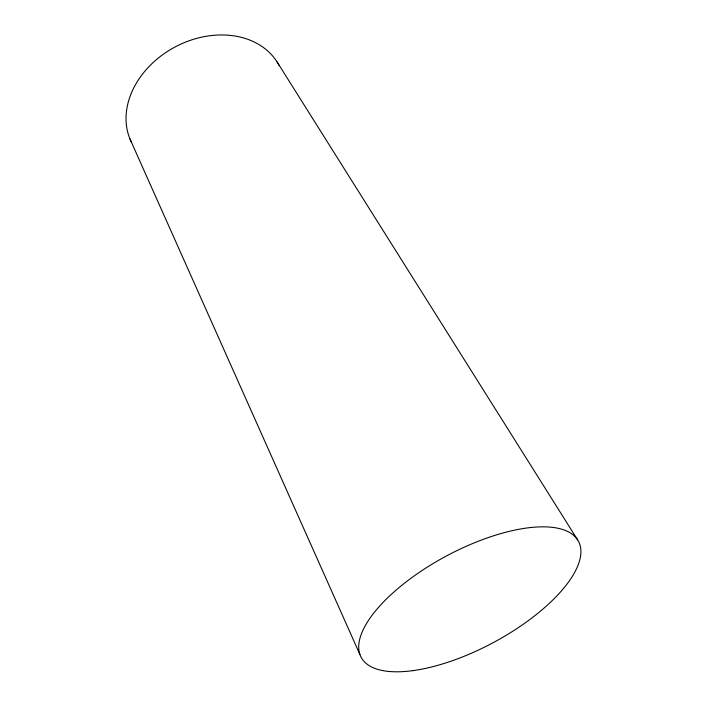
<?xml version="1.0" encoding="UTF-8"?>
<svg xmlns="http://www.w3.org/2000/svg" width="707" height="707" viewBox="0 0 707 707"><rect width="100%" height="100%" fill="white"/><g stroke="black" fill="none" stroke-linecap="round" stroke-linejoin="round"><path stroke-width="1.06" d="M277.1 61.969L577.646 539.909M129.761 138.501L359.943 654.541M131.502 142.407A83.249 65.177 -28.1 0 1 175.99 46.494A83.249 65.177 -28.1 0 1 279.23 65.654M412.596 670.669A123.168 49.243 -28.1 0 0 580.898 552.618A123.168 49.243 -28.1 0 0 415.955 574.676A123.168 49.243 -28.1 0 0 412.596 670.669"/></g></svg>
